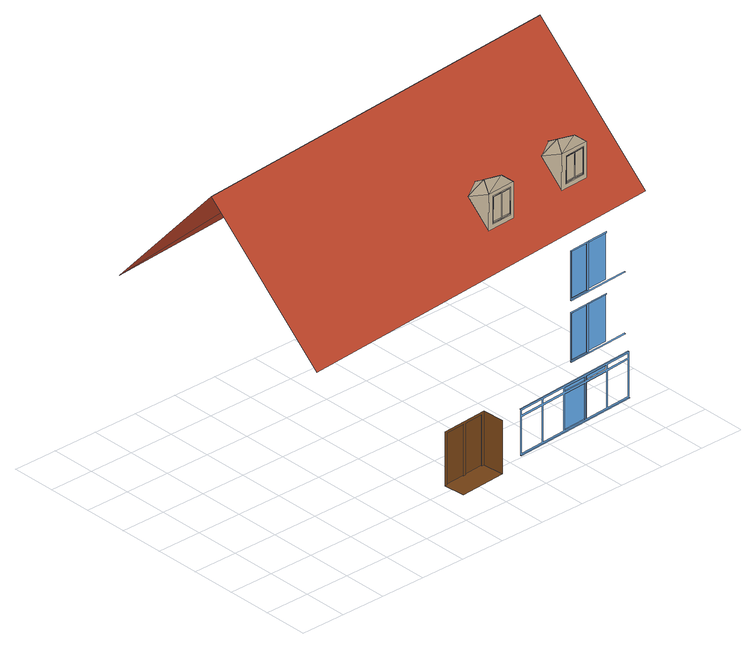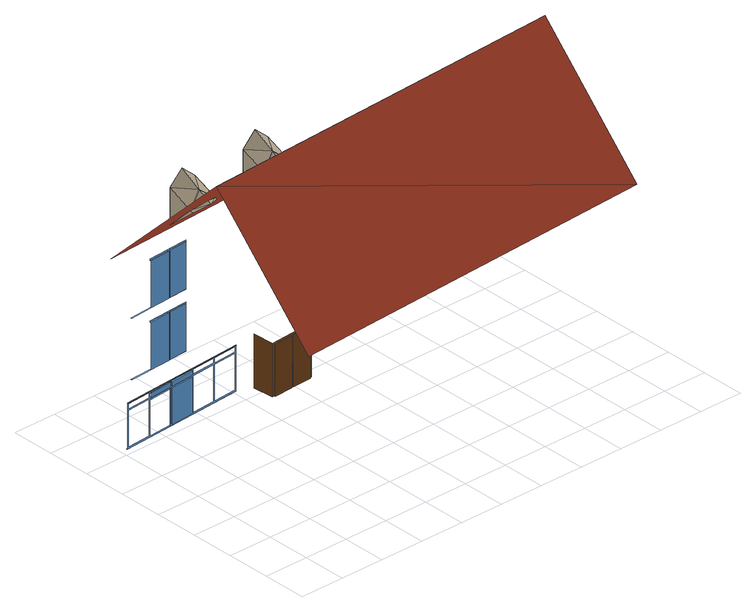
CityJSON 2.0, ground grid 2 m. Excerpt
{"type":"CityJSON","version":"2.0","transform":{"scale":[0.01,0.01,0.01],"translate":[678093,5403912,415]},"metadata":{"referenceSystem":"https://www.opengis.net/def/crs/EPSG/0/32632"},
"CityObjects":{
"building1":{"type":"Building","attributes":{"name":"building","DataAvailable":"Sufficient","opendrive_dynamic":"false","opendrive_name":"building","opendrive_orientation":"none","opendrive_type":"BUILDING","measuredHeight":14.51},"children":["building1-1","building1-2"],"geometry":[{"type":"MultiSurface","lod":"3","boundaries":[[[0,1,2,3]],[[4,5,0,3]],[[6,7,8,9,10,11,12,5,4,13,14,15]],[[5,12,1,0]],[[16,17,11,10]],[[8,7,18,19,14,13,2,1,12,11,17,20]],[[21,20,17,16]],[[10,9,21,16]],[[22,18,7,6]],[[9,8,20,21]],[[23,24,25]],[[25,26,23]],[[24,27,28,25]],[[29,30,31,32]],[[33,34,35,36]],[[37,38,39,40]],[[41,42,43,44]],[[45,46,41,44]],[[47,48,49,50]],[[45,51,52,46]],[[37,40,47,50]],[[53,54,30,29]],[[55,56,34,33]],[[57,31,30,54,58,59,60,61]],[[62,35,34,56,63,64,65,66]],[[32,31,57,67]],[[36,35,62,68]],[[55,33,36,68]],[[53,29,32,67]],[[50,49,38,37]],[[46,52,42,41]],[[69,70,71,72]],[[73,69,72,74],[75,76,77,78],[38,49,48,39],[79,80,81,82],[83,84,85,86],[87,88,89,90],[52,51,43,42],[91,92,93,94],[95,96,97,98],[99,100,101,102],[103,104,105,106]],[[107,73,74,108]],[[109,106,105,110]],[[111,77,76,112]],[[56,55,68,62]],[[54,53,67,57]],[[56,62,66,113,114,115,116,63]],[[54,57,61,117,118,119,120,58]],[[118,121,122,119]],[[114,123,124,115]],[[125,126,127,128,117,61,60,129]],[[130,131,132,133,113,66,65,134]],[[135,103,106,109]],[[136,78,77,111]],[[112,137,136,111]],[[138,139,116,115]],[[140,141,120,119]],[[142,140,119,122]],[[143,138,115,124]],[[121,144,142,122]],[[123,145,143,124]]],"semantics":{"surfaces":[{"type":"Door"},{"type":"RoofSurface"},{"type":"Window"}],"values":[0,0,0,0,0,0,0,0,0,0,1,1,1,2,2,2,2,2,2,2,2,2,2,2,2,2,2,2,2,2,2,2,2,2,2,2,2,2,2,2,2,2,2,2,2,2,2,2,2,2,2,2,2]}}]},
"building1-1":{"type":"BuildingInstallation","parents":["building1"],"geometry":[{"type":"MultiSurface","lod":"3","boundaries":[[[146,147,148,149]],[[150,151,149,148]],[[152,153,154,155]],[[153,152,147,146],[156,157,158,159]],[[160,161,150,162]],[[163,164,165,166,167,168,169]],[[170,171,172,173]],[[156,157,174,175]],[[176,177,178,179]],[[173,172,180,181]],[[182,176,183,184]],[[185,186,187,188],[189,175,174,190]],[[191,183,192,193]],[[177,191,193,173,170,178]],[[194,171,170,195]],[[184,196,188,187]],[[197,198,199,200]],[[200,201,202,197]],[[203,160,162,204]],[[205,203,204,151]],[[206,199,198,207]],[[161,205,151,150]],[[180,194,195,181]],[[207,202,201,206]],[[206,199,200,201],[154,149,151,204,162,150,148,155]],[[147,152,155,148]],[[157,158,159,156]],[[196,208,185,188]],[[170,195,181,173,193,192,179,178]],[[153,146,149,154]],[[190,174,157,158]],[[203,205,161,160],[172,171,194,180]],[[180,172,171,194]],[[189,190,158,159]],[[207,198,197,202],[176,182,208,196,184,183,191,177]],[[184,187,186,182]],[[208,182,186,185]],[[164,209,165]],[[159,156,175,189]],[[176,179,192,183]],[[167,168,210]],[[211,163,164]],[[210,168,212]],[[163,169,213]],[[213,169,168]],[[212,163,211]],[[214,163,213]],[[215,214,213]],[[216,215,213]],[[213,168,216]],[[212,163,169,168]],[[168,213,217,212]],[[217,213,163,212]],[[168,167,166,216]],[[216,166,165,209,214],[199,206,201,200]],[[216,214,213]],[[209,164,163,214]],[[215,216,214]]]}]},
"building1-2":{"type":"BuildingInstallation","parents":["building1"],"geometry":[{"type":"MultiSurface","lod":"3","boundaries":[[[218,219,220,221]],[[222,223,221,220]],[[224,225,226,227]],[[225,224,219,218],[228,229,230,231]],[[232,233,222,234]],[[235,236,237,238,239,240,241]],[[242,243,244,245]],[[228,229,246,247]],[[248,249,250,251]],[[245,244,252,253]],[[254,248,255,256]],[[257,258,259,260],[261,247,246,262]],[[263,255,264,265]],[[249,263,265,245,242,250]],[[266,243,242,267]],[[256,268,260,259]],[[269,270,271,272]],[[272,273,274,269]],[[275,232,234,276]],[[277,275,276,223]],[[278,271,270,279]],[[233,277,223,222]],[[252,266,267,253]],[[279,274,273,278]],[[278,271,272,273],[226,221,223,276,234,222,220,227]],[[219,224,227,220]],[[229,230,231,228]],[[268,280,257,260]],[[242,267,253,245,265,264,251,250]],[[225,218,221,226]],[[262,246,229,230]],[[275,277,233,232],[244,243,266,252]],[[252,244,243,266]],[[261,262,230,231]],[[279,270,269,274],[248,254,280,268,256,255,263,249]],[[256,259,258,254]],[[280,254,258,257]],[[236,281,237]],[[231,228,247,261]],[[248,251,264,255]],[[282,239,238]],[[239,240,283]],[[284,235,236]],[[283,240,285]],[[235,241,286]],[[286,241,240]],[[285,235,284]],[[287,235,286]],[[288,287,286]],[[289,288,286]],[[286,240,289]],[[285,235,241,240]],[[240,286,290,285]],[[290,286,235,285]],[[240,239,282,289]],[[289,282,238,237,281,287],[271,278,273,272]],[[289,287,286]],[[281,236,235,287]],[[288,289,287]]]}]}
},
"vertices":[
[1007,248,280],[1007,243,280],[918,237,280],[918,242,280],[918,242,54],[1007,248,55],[1122,156,56],[1116,251,56],[1106,250,56],[1105,255,56],[1017,249,55],[1017,244,55],[1007,243,55],[918,237,54],[908,237,54],[915,142,54],[1017,249,280],[1017,244,280],[1116,251,290],[908,237,290],[1106,250,280],[1105,255,280],[1122,156,290],[53,1100,930],[88,627,1470],[1852,754,1492],[1817,1230,952],[128,85,930],[1892,212,952],[1498,193,589],[1499,188,589],[1499,188,384],[1498,193,384],[1498,193,858],[1499,188,858],[1499,188,653],[1498,193,653],[1570,199,254],[1570,193,254],[1463,186,254],[1463,191,254],[1570,199,282],[1570,193,282],[1463,186,282],[1463,191,282],[1463,191,264],[1570,199,264],[1463,191,97],[1463,186,97],[1570,193,97],[1570,199,97],[1463,186,264],[1570,193,264],[1580,199,589],[1581,194,589],[1580,199,858],[1581,194,858],[1581,194,384],[1581,194,594],[1494,188,594],[1494,188,379],[1581,194,379],[1581,194,653],[1581,194,863],[1494,188,863],[1494,188,648],[1581,194,648],[1580,199,384],[1580,199,653],[1226,169,89],[1226,164,89],[1808,205,89],[1807,211,89],[1226,169,290],[1807,211,290],[1685,202,264],[1580,194,264],[1580,194,282],[1685,202,282],[1799,210,255],[1799,210,97],[1695,202,97],[1695,202,254],[1348,178,254],[1453,185,254],[1453,185,97],[1348,178,97],[1234,169,264],[1234,169,282],[1339,177,282],[1339,177,264],[1348,178,264],[1348,178,282],[1453,185,282],[1453,185,264],[1234,169,254],[1339,177,254],[1338,177,97],[1234,169,97],[1799,210,264],[1695,202,264],[1695,202,282],[1799,210,282],[1685,202,254],[1685,202,97],[1580,194,97],[1580,194,254],[1226,174,290],[1807,216,290],[1580,199,254],[1580,199,97],[1580,199,282],[1580,199,264],[1591,195,648],[1591,195,653],[1591,195,858],[1591,195,863],[1591,195,379],[1591,195,384],[1591,195,589],[1591,195,594],[1590,200,384],[1590,200,589],[1590,200,653],[1590,200,858],[1783,204,379],[1783,209,379],[1696,203,379],[1686,202,379],[1494,183,379],[1783,204,648],[1783,209,648],[1696,203,648],[1686,202,648],[1494,183,648],[1684,207,254],[1684,207,282],[1684,207,264],[1686,202,858],[1686,202,863],[1686,202,589],[1686,202,594],[1686,207,589],[1686,207,858],[1686,207,384],[1686,207,653],
[1224,274,1075],[1223,272,1190],[1223,270,1190],[1224,271,1075],[1222,270,1190],[1222,271,1075],[1266,275,1191],[1267,276,1076],[1267,274,1076],[1267,272,1191],[1225,274,1080],[1225,272,1185],[1265,275,1186],[1266,276,1081],[1178,270,1190],[1222,272,1190],[1178,267,1190],[1279,383,1159],[1285,279,1055],[1285,275,1051],[1154,268,1051],[1153,270,1053],[1146,374,1157],[1212,379,1158],[1178,275,1185],[1179,270,1185],[1179,271,1080],[1178,276,1080],[1224,277,1185],[1225,279,1081],[1221,280,1190],[1178,277,1190],[1178,275,1190],[1221,277,1190],[1221,274,1080],[1221,279,1080],[1223,280,1190],[1222,281,1075],[1223,281,1075],[1266,280,1191],[1223,277,1190],[1223,279,1075],[1267,282,1076],[1265,281,1081],[1265,280,1186],[1178,279,1075],[1222,279,1075],[1178,276,1075],[1220,272,1185],[1220,277,1185],[1267,284,1076],[1268,284,1072],[1176,279,1071],[1177,269,1071],[1269,274,1072],[1268,272,1195],[1267,282,1195],[1178,271,1075],[1178,269,1075],[1222,274,1075],[1176,267,1194],[1176,277,1194],[1266,282,1191],[1285,275,1052],[1146,381,1153],[1278,396,1152],[1208,420,1174],[1212,357,1212],[1284,273,1211],[1218,267,1268],[1153,265,1211],[1211,376,1200],
[1617,302,1080],[1616,301,1195],[1616,298,1195],[1617,300,1080],[1615,298,1195],[1615,300,1080],[1659,303,1195],[1660,305,1080],[1660,302,1080],[1659,301,1195],[1618,302,1085],[1618,301,1190],[1658,303,1190],[1659,305,1085],[1570,298,1194],[1615,300,1195],[1571,295,1194],[1672,412,1163],[1678,308,1059],[1678,304,1055],[1546,296,1055],[1546,298,1057],[1539,402,1161],[1605,407,1162],[1571,303,1189],[1571,298,1189],[1572,300,1084],[1571,304,1084],[1617,306,1190],[1618,307,1085],[1614,308,1195],[1571,305,1194],[1571,303,1194],[1614,305,1195],[1614,302,1085],[1614,307,1085],[1616,308,1195],[1615,310,1080],[1616,310,1080],[1659,308,1195],[1616,305,1195],[1616,307,1080],[1660,310,1080],[1658,310,1085],[1658,308,1190],[1571,307,1079],[1615,307,1080],[1571,304,1079],[1614,300,1190],[1613,305,1190],[1660,312,1080],[1661,312,1076],[1569,307,1075],[1570,297,1075],[1661,302,1076],[1661,301,1199],[1660,311,1199],[1571,300,1079],[1571,297,1079],[1615,302,1080],[1569,295,1198],[1569,305,1198],[1659,311,1195],[1678,304,1056],[1546,296,1056],[1539,409,1158],[1671,425,1157],[1602,448,1178],[1606,386,1216],[1677,301,1215],[1611,295,1272],[1546,294,1215],[1604,405,1204]
]}
